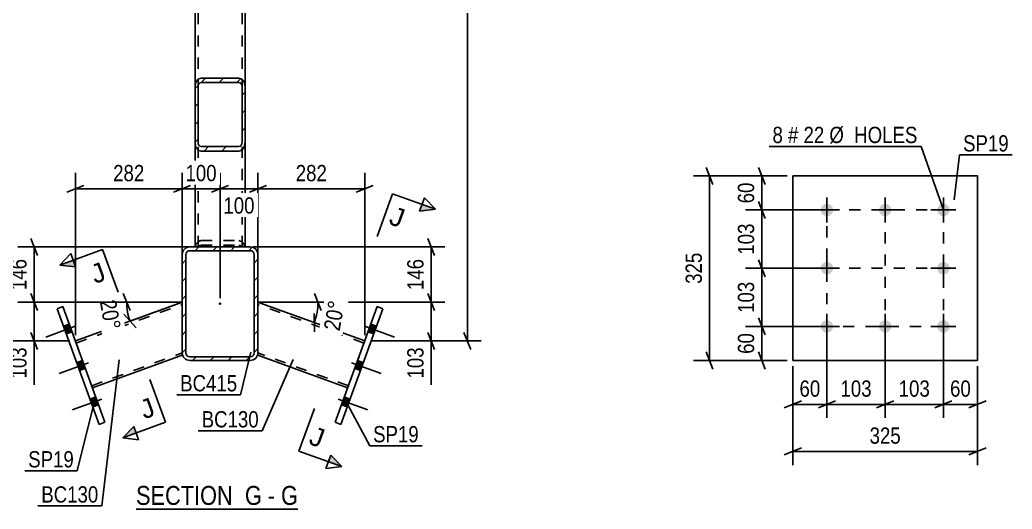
# Model space of a CAD drawing. Header units: millimetres. Extents: x 0 to 594, y 0 to 420.
# Drawn here: x 159.9 to 334.6, y 117.2 to 203.4 of the extents above; entities that cross this region are included whole.
import ezdxf

# ---------------------------------------------------------------- set-up
doc = ezdxf.new("R2010")
doc.units = ezdxf.units.MM
doc.linetypes.add('DXK_LINE_DOT2', pattern=[3.9198, 1.9599, -1.9599])
doc.linetypes.add('DXK_LINE_DOT3', pattern=[5.9187, 2.979, -0.9799, 0.9799, -0.9799])
doc.styles.add('Arial', font='ARIAL.TTF', dxfattribs={"height": 0.2})
doc.styles.add('Arial Narrow', font='ARIALN.TTF', dxfattribs={"height": 0.2})

# ---------------------------------------------------------------- blocks, each defined once
blk = doc.blocks.new('Unknown-761544929-18 - 5985')
at = {"color": 6, "linetype": 'Continuous'}
blk.add_line((180.39, 117.22), (208.89, 117.22), dxfattribs=at)
at = {"color": 0, "linetype": 'Continuous'}
for points in [[(198.5, 117.97), (198.5, 121.47), (180.39, 121.47), (180.39, 117.97)], [(202.53, 117.97), (202.53, 121.47), (199.55, 121.47), (199.55, 117.97)], [(204.86, 117.97), (204.86, 121.47), (203.58, 121.47), (203.58, 117.97)], [(208.89, 117.97), (208.89, 121.47), (205.91, 121.47), (205.91, 117.97)]]:
    blk.add_wipeout(points, dxfattribs=at)
at = {"color": 7, "linetype": 'Continuous', "style": 'Arial Narrow'}
for s, p in [('SECTION ', (180.39, 117.97)), ('G', (199.55, 117.97)), ('G', (205.91, 117.97)), ('-', (203.58, 117.97))]:
    blk.add_text(s, height=3.34, dxfattribs=at).set_placement(p)
blk = doc.blocks.new('Bolt-761544929-6003 - 5985')
at = {"linetype": 'Continuous'}
for points in [[(169.13, 148.43), (168.63, 149.81), (167.62, 149.44), (168.13, 148.07)], [(169.13, 148.43), (168.63, 149.81), (167.62, 149.44), (168.13, 148.07)], [(169.13, 148.43), (168.63, 149.81), (167.62, 149.44), (168.13, 148.07)], [(171.46, 142.01), (170.96, 143.39), (169.96, 143.02), (170.46, 141.64)], [(171.46, 142.01), (170.96, 143.39), (169.96, 143.02), (170.46, 141.64)], [(173.8, 135.59), (173.3, 136.97), (172.3, 136.6), (172.8, 135.22)], [(173.8, 135.59), (173.3, 136.97), (172.3, 136.6), (172.8, 135.22)], [(173.8, 135.59), (173.3, 136.97), (172.3, 136.6), (172.8, 135.22)]]:
    blk.add_hatch(color=1, dxfattribs=at).paths.add_polyline_path(points)
at = {"color": 1, "linetype": 'Continuous'}
for p, q in [((169.69, 149.42), (164.49, 147.52)), ((169.69, 149.42), (164.49, 147.52)), ((169.69, 149.42), (164.49, 147.52)), ((168.63, 149.81), (167.62, 149.44)), ((168.63, 149.81), (167.62, 149.44)), ((168.63, 149.81), (167.62, 149.44)), ((169.13, 148.43), (168.13, 148.07)), ((169.13, 148.43), (168.13, 148.07)), ((169.13, 148.43), (168.13, 148.07)), ((170.96, 143.39), (169.96, 143.02)), ((170.96, 143.39), (169.96, 143.02)), ((172.03, 142.99), (166.83, 141.1)), ((172.03, 142.99), (166.83, 141.1)), ((171.46, 142.01), (170.46, 141.64)), ((171.46, 142.01), (170.46, 141.64)), ((174.37, 136.57), (169.17, 134.68)), ((174.37, 136.57), (169.17, 134.68)), ((174.37, 136.57), (169.17, 134.68)), ((173.3, 136.97), (172.3, 136.6)), ((173.3, 136.97), (172.3, 136.6)), ((173.3, 136.97), (172.3, 136.6)), ((173.8, 135.59), (172.8, 135.22)), ((173.8, 135.59), (172.8, 135.22)), ((173.8, 135.59), (172.8, 135.22))]:
    blk.add_line(p, q, dxfattribs=at)
blk = doc.blocks.new('Part-761544929-6120 - 5985')
at = {"color": 2, "linetype": 'Continuous'}
for p, q in [((169.71, 146.83), (188.5, 153.67)), ((172.72, 138.56), (188.5, 144.31)), ((188.5, 144.31), (188.5, 144.72))]:
    blk.add_line(p, q, dxfattribs=at)
at = {"color": 7, "linetype": 'DXK_LINE_DOT2'}
for p, q in [((169.85, 146.46), (188.5, 153.25)), ((188.5, 144.72), (188.5, 153.67)), ((169.71, 146.83), (172.72, 138.56)), ((172.58, 138.94), (188.5, 144.73))]:
    blk.add_line(p, q, dxfattribs=at)
blk = doc.blocks.new('Bolt-761544929-6004 - 5985')
at = {"linetype": 'Continuous'}
for points in [[(221.71, 149.81), (221.21, 148.43), (222.21, 148.07), (222.72, 149.44)], [(221.71, 149.81), (221.21, 148.43), (222.21, 148.07), (222.72, 149.44)], [(221.71, 149.81), (221.21, 148.43), (222.21, 148.07), (222.72, 149.44)], [(219.38, 143.39), (218.87, 142.01), (219.88, 141.64), (220.38, 143.02)], [(219.38, 143.39), (218.87, 142.01), (219.88, 141.64), (220.38, 143.02)], [(217.04, 136.97), (216.54, 135.59), (217.54, 135.22), (218.04, 136.6)], [(217.04, 136.97), (216.54, 135.59), (217.54, 135.22), (218.04, 136.6)], [(217.04, 136.97), (216.54, 135.59), (217.54, 135.22), (218.04, 136.6)]]:
    blk.add_hatch(color=1, dxfattribs=at).paths.add_polyline_path(points)
at = {"color": 1, "linetype": 'Continuous'}
for p, q in [((220.65, 149.42), (225.85, 147.52)), ((220.65, 149.42), (225.85, 147.52)), ((220.65, 149.42), (225.85, 147.52)), ((221.71, 149.81), (222.72, 149.44)), ((221.71, 149.81), (222.72, 149.44)), ((221.71, 149.81), (222.72, 149.44)), ((221.21, 148.43), (222.21, 148.07)), ((221.21, 148.43), (222.21, 148.07)), ((221.21, 148.43), (222.21, 148.07)), ((219.38, 143.39), (220.38, 143.02)), ((219.38, 143.39), (220.38, 143.02)), ((218.31, 142.99), (223.51, 141.1)), ((218.31, 142.99), (223.51, 141.1)), ((218.87, 142.01), (219.88, 141.64)), ((218.87, 142.01), (219.88, 141.64)), ((215.97, 136.57), (221.17, 134.68)), ((215.97, 136.57), (221.17, 134.68)), ((215.97, 136.57), (221.17, 134.68)), ((217.04, 136.97), (218.04, 136.6)), ((217.04, 136.97), (218.04, 136.6)), ((217.04, 136.97), (218.04, 136.6)), ((216.54, 135.59), (217.54, 135.22)), ((216.54, 135.59), (217.54, 135.22)), ((216.54, 135.59), (217.54, 135.22))]:
    blk.add_line(p, q, dxfattribs=at)
blk = doc.blocks.new('Part-761544929-6086 - 5985')
at = {"color": 2, "linetype": 'Continuous'}
for p, q in [((166.51, 152.51), (167.51, 152.88)), ((166.51, 152.51), (173.92, 132.15)), ((174.92, 132.52), (167.51, 152.88)), ((173.92, 132.15), (174.92, 132.52))]:
    blk.add_line(p, q, dxfattribs=at)
blk = doc.blocks.new('Part-761544929-6087 - 5985')
at = {"color": 2, "linetype": 'Continuous'}
for p, q in [((222.83, 152.88), (215.42, 132.52)), ((223.83, 152.51), (216.42, 132.15)), ((222.83, 152.88), (223.83, 152.51)), ((216.42, 132.15), (215.42, 132.52))]:
    blk.add_line(p, q, dxfattribs=at)
blk = doc.blocks.new('Part-761544929-6079 - 5985')
at = {"linetype": 'Continuous'}
h = blk.add_hatch(dxfattribs=at)
h.set_pattern_fill('', scale=0.7, style=0, pattern_type=0)
h.set_pattern_definition([(45, (188.5033, 144.7245), (-1.57154, 1.57154), [])])
h.paths.add_polyline_path([(188.5, 162.06), (188.5, 144.72), (188.6, 144.21), (188.89, 143.78), (189.33, 143.49), (189.84, 143.39), (200.5, 143.39), (201.01, 143.49), (201.45, 143.78), (201.74, 144.21), (201.84, 144.72), (201.84, 162.06), (201.74, 162.57), (201.45, 163), (201.01, 163.29), (200.5, 163.39), (189.84, 163.39), (189.33, 163.29), (188.89, 163), (188.6, 162.57)])
h.paths.add_polyline_path([(189.37, 162.53), (189.58, 162.67), (189.84, 162.72), (200.5, 162.72), (200.76, 162.67), (200.97, 162.53), (201.12, 162.31), (201.17, 162.06), (201.17, 144.72), (201.12, 144.47), (200.97, 144.25), (200.76, 144.11), (200.5, 144.06), (189.84, 144.06), (189.58, 144.11), (189.37, 144.25), (189.22, 144.47), (189.17, 144.72), (189.17, 162.06), (189.22, 162.31)])
blk.add_hatch(color=246, dxfattribs=at).paths.add_polyline_path([(195.17, 153.29, -1), (195.17, 153.49, -1)])
at = {"color": 2, "linetype": 'Continuous'}
for p, q in [((188.6, 162.57), (188.5, 162.06)), ((189.84, 163.39), (189.33, 163.29)), ((189.58, 162.67), (189.84, 162.72)), ((189.84, 163.39), (200.5, 163.39)), ((189.84, 162.72), (200.5, 162.72)), ((201.01, 163.29), (200.5, 163.39)), ((200.5, 162.72), (200.76, 162.67)), ((201.84, 162.06), (201.74, 162.57)), ((188.5, 144.72), (188.5, 162.06)), ((189.17, 162.06), (189.22, 162.31)), ((189.17, 144.72), (189.17, 162.06)), ((201.12, 162.31), (201.17, 162.06)), ((201.17, 144.72), (201.17, 162.06)), ((201.84, 144.72), (201.84, 162.06)), ((188.5, 144.72), (188.6, 144.21)), ((189.22, 144.47), (189.17, 144.72)), ((189.33, 143.49), (189.84, 143.39)), ((189.84, 144.06), (189.58, 144.11)), ((189.84, 144.06), (200.5, 144.06)), ((189.84, 143.39), (200.5, 143.39)), ((200.76, 144.11), (200.5, 144.06)), ((200.5, 143.39), (201.01, 143.49)), ((201.17, 144.72), (201.12, 144.47)), ((201.74, 144.21), (201.84, 144.72))]:
    blk.add_line(p, q, dxfattribs=at)
at = {"color": 7, "linetype": 'DXK_LINE_DOT3'}
blk.add_line((195.17, 153.39), (195.17, 153.39), dxfattribs=at)
at = {"color": 246, "linetype": 'DXK_LINE_DOT2'}
blk.add_line((195.17, 153.39), (195.17, 153.39), dxfattribs=at)
at = {"color": 246, "linetype": 'Continuous'}
blk.add_circle((195.17, 153.39), 0.1, dxfattribs=at)
at = {"color": 2, "linetype": 'Continuous'}
for centre, radius, start, end in [((189.84, 162.06), 1.33, 112.5, 157.5), ((189.84, 162.06), 0.667, 112.5, 157.5), ((200.5, 162.06), 0.667, 22.5, 67.5), ((200.5, 162.06), 1.33, 22.5, 67.5), ((189.84, 144.72), 1.33, 202.5, 247.5), ((189.84, 144.72), 0.667, 202.5, 247.5), ((200.5, 144.72), 0.667, 292.5, 337.5), ((200.5, 144.72), 1.33, 292.5, 337.5)]:
    blk.add_arc(centre, radius, start, end, dxfattribs=at)
blk = doc.blocks.new('Part-761544929-6090 - 5985')
at = {"color": 2, "linetype": 'Continuous'}
for p, q in [((220.63, 146.83), (201.84, 153.67)), ((201.84, 144.37), (201.84, 144.72)), ((201.84, 144.37), (201.84, 144.31)), ((201.84, 144.31), (217.62, 138.56))]:
    blk.add_line(p, q, dxfattribs=at)
at = {"color": 7, "linetype": 'DXK_LINE_DOT2'}
for p, q in [((201.84, 153.61), (201.84, 153.67)), ((201.84, 144.72), (201.84, 153.67)), ((220.49, 146.46), (201.84, 153.25)), ((217.62, 138.56), (220.63, 146.83)), ((217.76, 138.94), (201.84, 144.73))]:
    blk.add_line(p, q, dxfattribs=at)
blk = doc.blocks.new('Part-761544929-6114 - 5985')
at = {"color": 7, "linetype": 'DXK_LINE_DOT2'}
for p, q in [((190.77, 163.39), (190.77, 183.39)), ((191.3, 163.39), (191.3, 183.39)), ((199.04, 163.39), (199.04, 183.39)), ((199.57, 163.39), (199.57, 183.39)), ((191.63, 164.43), (191.43, 164.37)), ((191.84, 164.49), (191.63, 164.43)), ((191.84, 164.49), (198.5, 164.49)), ((198.91, 164.37), (198.5, 164.49)), ((190.77, 163.39), (199.57, 163.39)), ((190.85, 163.53), (190.83, 163.39)), ((191.42, 163.39), (191.46, 163.49)), ((191.46, 163.49), (191.63, 163.65)), ((191.63, 163.65), (191.84, 163.71)), ((191.84, 163.71), (198.5, 163.71)), ((198.5, 163.71), (198.71, 163.65)), ((198.71, 163.65), (198.88, 163.49)), ((198.88, 163.49), (198.92, 163.39)), ((199.51, 163.39), (199.49, 163.53))]:
    blk.add_line(p, q, dxfattribs=at)
for centre, start, end in [((192.23, 163.21), 124.4664, 166.7051), ((198.11, 163.21), 13.2949, 55.5336)]:
    blk.add_arc(centre, 1.42, start, end, dxfattribs=at)
blk = doc.blocks.new('Part-761544929-6126 - 5985')
at = {"color": 7, "linetype": 'DXK_LINE_DOT2'}
for p, q in [((190.77, 356.06), (199.57, 356.06)), ((190.77, 327.9), (190.77, 356.06)), ((191.3, 163.39), (191.3, 356.06)), ((199.04, 163.39), (199.04, 356.06)), ((199.57, 327.9), (199.57, 356.06)), ((190.77, 163.39), (190.77, 191.55)), ((199.57, 163.39), (199.57, 191.55)), ((190.77, 163.39), (199.57, 163.39))]:
    blk.add_line(p, q, dxfattribs=at)
at = {"color": 2, "linetype": 'Continuous'}
for p, q in [((190.77, 191.55), (190.77, 327.9)), ((199.57, 191.55), (199.57, 327.9))]:
    blk.add_line(p, q, dxfattribs=at)
blk = doc.blocks.new('Part-761544929-6142 - 5985')
at = {"linetype": 'Continuous'}
h = blk.add_hatch(dxfattribs=at)
h.set_pattern_fill('', scale=0.7, style=0, pattern_type=0)
h.set_pattern_definition([(45, (190.77, 181.819), (-1.57154, 1.57154), [])])
h.paths.add_polyline_path([(190.77, 191.55), (190.77, 181.82), (190.85, 181.22), (191.08, 180.72), (191.43, 180.38), (191.84, 180.26), (198.5, 180.26), (198.91, 180.38), (199.26, 180.72), (199.49, 181.22), (199.57, 181.82), (199.57, 191.55), (199.49, 192.15), (199.26, 192.65), (198.91, 192.99), (198.5, 193.11), (191.84, 193.11), (191.43, 192.99), (191.08, 192.65), (190.85, 192.15)])
h.paths.add_polyline_path([(191.46, 192.1), (191.63, 192.27), (191.84, 192.33), (198.5, 192.33), (198.71, 192.27), (198.88, 192.1), (199, 191.85), (199.04, 191.55), (199.04, 181.82), (199, 181.52), (198.88, 181.27), (198.71, 181.1), (198.5, 181.04), (191.84, 181.04), (191.63, 181.1), (191.46, 181.27), (191.34, 181.52), (191.3, 181.82), (191.3, 191.55), (191.34, 191.85)])
at = {"color": 2, "linetype": 'Continuous'}
for p, q in [((190.85, 192.15), (190.77, 191.55)), ((191.84, 193.11), (191.43, 192.99)), ((191.63, 192.27), (191.84, 192.33)), ((191.84, 193.11), (198.5, 193.11)), ((191.84, 192.33), (198.5, 192.33)), ((198.91, 192.99), (198.5, 193.11)), ((198.5, 192.33), (198.71, 192.27)), ((199.57, 191.55), (199.49, 192.15)), ((190.77, 181.82), (190.77, 191.55)), ((191.3, 191.55), (191.34, 191.85)), ((191.3, 181.82), (191.3, 191.55)), ((199, 191.85), (199.04, 191.55)), ((199.04, 181.82), (199.04, 191.55)), ((199.57, 181.82), (199.57, 191.55)), ((190.77, 163.39), (190.77, 181.82)), ((190.77, 181.82), (190.85, 181.22)), ((191.34, 181.52), (191.3, 181.82)), ((199.04, 181.82), (199, 181.52)), ((199.49, 181.22), (199.57, 181.82)), ((199.57, 163.39), (199.57, 181.82)), ((191.43, 180.38), (191.84, 180.26)), ((191.84, 181.04), (191.63, 181.1)), ((191.84, 181.04), (198.5, 181.04)), ((191.84, 180.26), (198.5, 180.26)), ((198.71, 181.1), (198.5, 181.04)), ((198.5, 180.26), (198.91, 180.38))]:
    blk.add_line(p, q, dxfattribs=at)
at = {"color": 7, "linetype": 'DXK_LINE_DOT2'}
for p, q in [((190.77, 181.82), (190.77, 191.55)), ((191.3, 163.39), (191.3, 191.55)), ((199.04, 163.39), (199.04, 191.55)), ((199.57, 181.82), (199.57, 191.55)), ((191.43, 164.37), (191.84, 164.49)), ((191.84, 164.49), (198.5, 164.49)), ((198.5, 164.49), (198.91, 164.37)), ((190.77, 163.39), (199.57, 163.39)), ((190.83, 163.39), (190.85, 163.53)), ((191.46, 163.49), (191.42, 163.39)), ((191.63, 163.65), (191.46, 163.49)), ((191.84, 163.71), (191.63, 163.65)), ((191.84, 163.71), (198.5, 163.71)), ((198.71, 163.65), (198.5, 163.71)), ((198.88, 163.49), (198.71, 163.65)), ((198.92, 163.39), (198.88, 163.49)), ((199.49, 163.53), (199.51, 163.39))]:
    blk.add_line(p, q, dxfattribs=at)
at = {"color": 2, "linetype": 'Continuous'}
for centre, radius, start, end in [((192.23, 191.82), 1.42, 124.4664, 166.7051), ((192.03, 191.69), 0.709, 124.4664, 166.7051), ((198.31, 191.69), 0.709, 13.2949, 55.5336), ((198.11, 191.82), 1.42, 13.2949, 55.5336), ((192.23, 181.55), 1.42, 193.2949, 235.5336), ((192.03, 181.68), 0.709, 193.2949, 235.5336), ((198.31, 181.68), 0.709, 304.4664, 346.7051), ((198.11, 181.55), 1.42, 304.4664, 346.7051)]:
    blk.add_arc(centre, radius, start, end, dxfattribs=at)
at = {"color": 7, "linetype": 'DXK_LINE_DOT2'}
for centre, start, end in [((192.23, 163.21), 124.4664, 166.7051), ((198.11, 163.21), 13.2949, 55.5336)]:
    blk.add_arc(centre, 1.42, start, end, dxfattribs=at)
blk = doc.blocks.new('Part-761544929-9367 - 9366')
at = {"color": 2, "linetype": 'Continuous'}
for p, q in [((295.98, 175.89), (295.98, 143.39)), ((328.48, 175.89), (295.98, 175.89)), ((328.48, 143.39), (328.48, 175.89)), ((295.98, 143.39), (328.48, 143.39))]:
    blk.add_line(p, q, dxfattribs=at)
blk = doc.blocks.new('Bolt-761544929-9368 - 9366')
at = {"linetype": 'Continuous'}
for points in [[(301.98, 170.99, -1), (301.98, 168.79, -1)], [(312.23, 170.99, -1), (312.23, 168.79, -1)], [(322.48, 170.99, -1), (322.48, 168.79, -1)], [(301.98, 160.74, -1), (301.98, 158.54, -1)], [(322.48, 160.74, -1), (322.48, 158.54, -1)], [(301.98, 150.49, -1), (301.98, 148.29, -1)], [(312.23, 150.49, -1), (312.23, 148.29, -1)], [(322.48, 150.49, -1), (322.48, 148.29, -1)]]:
    blk.add_hatch(color=1, dxfattribs=at).paths.add_polyline_path(points)
at = {"color": 1, "linetype": 'Continuous'}
for p, q in [((301.98, 172.09), (301.98, 167.69)), ((312.23, 172.09), (312.23, 167.69)), ((322.48, 172.09), (322.48, 167.69)), ((299.78, 169.89), (304.18, 169.89)), ((310.03, 169.89), (314.43, 169.89)), ((320.28, 169.89), (324.68, 169.89)), ((301.98, 161.84), (301.98, 157.44)), ((322.48, 161.84), (322.48, 157.44)), ((299.78, 159.64), (304.18, 159.64)), ((320.28, 159.64), (324.68, 159.64)), ((301.98, 151.59), (301.98, 147.19)), ((312.23, 151.59), (312.23, 147.19)), ((322.48, 151.59), (322.48, 147.19)), ((299.78, 149.39), (304.18, 149.39)), ((310.03, 149.39), (314.43, 149.39)), ((320.28, 149.39), (324.68, 149.39))]:
    blk.add_line(p, q, dxfattribs=at)
blk = doc.blocks.new('Rectangle-761544929-16315 - 9366')
at = {"color": 1, "linetype": 'DXK_LINE_DOT2'}
blk.add_lwpolyline([(301.98, 169.89), (322.48, 169.89), (322.48, 149.39), (301.98, 149.39), (301.98, 169.89)], close=True, dxfattribs=at)
blk = doc.blocks.new('Line-761544929-16325 - 9366')
at = {"color": 1, "linetype": 'DXK_LINE_DOT2'}
blk.add_line((312.23, 169.89), (312.23, 149.39), dxfattribs=at)
blk = doc.blocks.new('Line-761544929-16332 - 9366')
at = {"color": 1, "linetype": 'DXK_LINE_DOT2'}
blk.add_line((301.98, 159.64), (322.48, 159.64), dxfattribs=at)
blk = doc.blocks.new('StraightDimension-761544929-15469 - 5985')
at = {"color": 7, "linetype": 'Continuous'}
blk.add_line((168.71, 146.83), (151.83, 146.83), dxfattribs=at)
blk = doc.blocks.new('StraightDimension-761544929-14216 - 5985')
at = {"color": 7, "linetype": 'Continuous'}
for p, q in [((231.73, 164.89), (232.93, 161.89)), ((200.93, 163.39), (234.73, 163.39)), ((232.33, 153.67), (232.33, 163.39)), ((232.93, 152.17), (231.73, 155.17)), ((202.84, 153.67), (234.73, 153.67))]:
    blk.add_line(p, q, dxfattribs=at)
at = {"color": 0}
blk.add_wipeout([(231.58, 161.87), (227.38, 161.87), (227.38, 155.19), (231.58, 155.19)], dxfattribs=at)
at = {"color": 3, "style": 'Arial Narrow'}
blk.add_text('146', height=2.863, rotation=90.0002, dxfattribs=at).set_placement((230.98, 155.79))
blk = doc.blocks.new('StraightDimension-761544929-14217 - 5985')
at = {"color": 7, "linetype": 'Continuous'}
for p, q in [((231.73, 155.17), (232.93, 152.17)), ((202.84, 153.67), (234.73, 153.67)), ((232.33, 146.83), (232.33, 153.67)), ((221.63, 146.83), (234.73, 146.83)), ((232.93, 145.33), (231.73, 148.33))]:
    blk.add_line(p, q, dxfattribs=at)
at = {"color": 0}
blk.add_wipeout([(231.58, 146.31), (227.38, 146.31), (227.38, 139.62), (231.58, 139.62)], dxfattribs=at)
at = {"color": 7, "linetype": 'Continuous'}
blk.add_line((232.33, 146.83), (232.33, 139.1), dxfattribs=at)
blk.add_line((232.33, 146.83), (232.33, 139.1), dxfattribs=at)
at = {"color": 3, "style": 'Arial Narrow'}
blk.add_text('103', height=2.863, rotation=90.0002, dxfattribs=at).set_placement((230.98, 140.22))
blk = doc.blocks.new('StraightDimension-761544929-18181 - 5985')
at = {"color": 7, "linetype": 'Continuous'}
for p, q in [((201.84, 154.84), (201.84, 176.45)), ((220.63, 147.83), (220.63, 176.45)), ((203.34, 174.2), (200.34, 173)), ((201.84, 173.6), (220.63, 173.6)), ((219.13, 173), (222.13, 174.2))]:
    blk.add_line(p, q, dxfattribs=at)
at = {"color": 0}
blk.add_wipeout([(214.58, 174.35), (214.58, 178.55), (207.89, 178.55), (207.89, 174.35)], dxfattribs=at)
at = {"color": 3, "style": 'Arial Narrow'}
blk.add_text('282', height=2.863, dxfattribs=at).set_placement((208.49, 174.95))
blk = doc.blocks.new('AngleDimension-761544929-14336 - 5985')
at = {"color": 7, "linetype": 'Continuous'}
for p, q in [((178.14, 155.17), (179.34, 152.17)), ((178.74, 153.67), (188.5, 153.67)), ((179.33, 150.33), (188.5, 153.67)), ((187.56, 153.33), (179.33, 150.33)), ((180.41, 149.13), (178.26, 151.54))]:
    blk.add_line(p, q, dxfattribs=at)
blk.add_arc((188.5, 153.67), 9.76, 180, 200, dxfattribs=at)
at = {"color": 0}
blk.add_wipeout([(174.43, 147.91), (178.57, 148.64), (177.44, 155), (173.31, 154.27)], dxfattribs=at)
at = {"color": 3, "style": 'Arial Narrow'}
blk.add_text('20°', height=2.863, rotation=-80.0021, dxfattribs=at).set_placement((174, 153.79))
blk = doc.blocks.new('StraightDimension-761544929-15546 - 5985')
at = {"color": 7, "linetype": 'Continuous'}
for p, q in [((238.7, 146.83), (238.7, 368.93)), ((221.63, 146.83), (241.1, 146.83)), ((238.1, 148.33), (239.3, 145.33))]:
    blk.add_line(p, q, dxfattribs=at)
blk = doc.blocks.new('StraightDimension-761544929-14192 - 5985')
at = {"color": 7, "linetype": 'Continuous'}
for p, q in [((161.86, 164.89), (163.06, 161.89)), ((189.76, 163.39), (159.61, 163.39)), ((162.46, 153.67), (162.46, 163.39)), ((163.06, 152.17), (161.86, 155.17)), ((187.5, 153.67), (159.61, 153.67))]:
    blk.add_line(p, q, dxfattribs=at)
at = {"color": 0}
blk.add_wipeout([(161.71, 161.87), (157.51, 161.87), (157.51, 155.19), (161.71, 155.19)], dxfattribs=at)
at = {"color": 3, "style": 'Arial Narrow'}
blk.add_text('146', height=2.863, rotation=90.0002, dxfattribs=at).set_placement((161.11, 155.79))
blk = doc.blocks.new('AngleDimension-761544929-14321 - 5985')
at = {"color": 7, "linetype": 'Continuous'}
for p, q in [((211.79, 155.17), (212.99, 152.17)), ((212.39, 153.67), (201.84, 153.67)), ((211.76, 150.06), (201.84, 153.67)), ((202.78, 153.33), (211.76, 150.06)), ((211.81, 148.45), (211.71, 151.68))]:
    blk.add_line(p, q, dxfattribs=at)
blk.add_arc((201.84, 153.67), 10.56, 340, 0, dxfattribs=at)
at = {"color": 0}
blk.add_wipeout([(217.82, 154.13), (213.68, 154.86), (212.56, 148.5), (216.7, 147.77)], dxfattribs=at)
at = {"color": 3, "style": 'Arial Narrow'}
blk.add_text('20°', height=2.863, rotation=80.0021, dxfattribs=at).set_placement((216.21, 148.47))
blk = doc.blocks.new('StraightDimension-761544929-14193 - 5985')
at = {"color": 7, "linetype": 'Continuous'}
for p, q in [((161.86, 155.17), (163.06, 152.17)), ((187.5, 153.67), (159.61, 153.67)), ((162.46, 146.83), (162.46, 153.67)), ((168.71, 146.83), (159.61, 146.83)), ((163.06, 145.33), (161.86, 148.33))]:
    blk.add_line(p, q, dxfattribs=at)
at = {"color": 0}
blk.add_wipeout([(161.71, 146.31), (157.51, 146.31), (157.51, 139.62), (161.71, 139.62)], dxfattribs=at)
at = {"color": 7, "linetype": 'Continuous'}
blk.add_line((162.46, 146.83), (162.46, 139.1), dxfattribs=at)
blk.add_line((162.46, 146.83), (162.46, 139.1), dxfattribs=at)
at = {"color": 3, "style": 'Arial Narrow'}
blk.add_text('103', height=2.863, rotation=90.0002, dxfattribs=at).set_placement((161.11, 140.22))
blk = doc.blocks.new('StraightDimension-761544929-18182 - 5985')
at = {"color": 7, "linetype": 'Continuous'}
for p, q in [((195.17, 154.39), (195.17, 176)), ((201.84, 154.84), (201.84, 176)), ((193.67, 173), (196.67, 174.2)), ((195.17, 173.6), (201.84, 173.6)), ((203.34, 174.2), (200.34, 173))]:
    blk.add_line(p, q, dxfattribs=at)
at = {"color": 0}
blk.add_wipeout([(201.85, 168.65), (201.85, 172.85), (195.16, 172.85), (195.16, 168.65)], dxfattribs=at)
at = {"color": 3, "style": 'Arial Narrow'}
blk.add_text('100', height=2.863, dxfattribs=at).set_placement((195.76, 169.25))
blk = doc.blocks.new('StraightDimension-761544929-18183 - 5985')
at = {"color": 7, "linetype": 'Continuous'}
for p, q in [((188.5, 154.84), (188.5, 176.45)), ((195.17, 154.39), (195.17, 176.45)), ((187, 173), (190, 174.2)), ((188.5, 173.6), (195.17, 173.6)), ((196.67, 174.2), (193.67, 173))]:
    blk.add_line(p, q, dxfattribs=at)
at = {"color": 0}
blk.add_wipeout([(195.18, 174.35), (195.18, 178.55), (188.49, 178.55), (188.49, 174.35)], dxfattribs=at)
at = {"color": 3, "style": 'Arial Narrow'}
blk.add_text('100', height=2.863, dxfattribs=at).set_placement((189.09, 174.95))
blk = doc.blocks.new('StraightDimension-761544929-18184 - 5985')
at = {"color": 7, "linetype": 'Continuous'}
for p, q in [((169.71, 147.83), (169.71, 176.45)), ((188.5, 154.84), (188.5, 176.45)), ((171.21, 174.2), (168.21, 173)), ((169.71, 173.6), (188.5, 173.6)), ((187, 173), (190, 174.2))]:
    blk.add_line(p, q, dxfattribs=at)
at = {"color": 0}
blk.add_wipeout([(182.45, 174.35), (182.45, 178.55), (175.76, 178.55), (175.76, 174.35)], dxfattribs=at)
at = {"color": 3, "style": 'Arial Narrow'}
blk.add_text('282', height=2.863, dxfattribs=at).set_placement((176.36, 174.95))
blk = doc.blocks.new('StraightDimension-761544929-9770 - 9366')
at = {"color": 7, "linetype": 'Continuous'}
for p, q in [((289.92, 177.39), (291.12, 174.39)), ((294.98, 175.89), (287.67, 175.89)), ((290.52, 169.89), (290.52, 175.89)), ((291.12, 168.39), (289.92, 171.39)), ((300.98, 169.89), (287.67, 169.89))]:
    blk.add_line(p, q, dxfattribs=at)
at = {"color": 0}
blk.add_wipeout([(289.77, 175.31), (285.57, 175.31), (285.57, 170.46), (289.77, 170.46)], dxfattribs=at)
at = {"color": 3, "style": 'Arial Narrow'}
blk.add_text('60', height=2.863, rotation=90.0002, dxfattribs=at).set_placement((289.17, 171.06))
blk = doc.blocks.new('StraightDimension-761544929-9773 - 9366')
at = {"color": 7, "linetype": 'Continuous'}
for p, q in [((289.92, 150.89), (291.12, 147.89)), ((300.98, 149.39), (287.67, 149.39)), ((290.52, 143.39), (290.52, 149.39)), ((294.98, 143.39), (287.67, 143.39)), ((291.12, 141.89), (289.92, 144.89))]:
    blk.add_line(p, q, dxfattribs=at)
at = {"color": 0}
blk.add_wipeout([(289.77, 148.81), (285.57, 148.81), (285.57, 143.96), (289.77, 143.96)], dxfattribs=at)
at = {"color": 3, "style": 'Arial Narrow'}
blk.add_text('60', height=2.863, rotation=90.0002, dxfattribs=at).set_placement((289.17, 144.56))
blk = doc.blocks.new('StraightDimension-761544929-9786 - 9366')
at = {"color": 7, "linetype": 'Continuous'}
for p, q in [((281.92, 174.39), (280.72, 177.39)), ((294.98, 175.89), (278.47, 175.89)), ((281.32, 143.39), (281.32, 175.89)), ((294.98, 143.39), (278.47, 143.39)), ((280.72, 144.89), (281.92, 141.89))]:
    blk.add_line(p, q, dxfattribs=at)
at = {"color": 0}
blk.add_wipeout([(280.57, 162.98), (276.37, 162.98), (276.37, 156.29), (280.57, 156.29)], dxfattribs=at)
at = {"color": 3, "style": 'Arial Narrow'}
blk.add_text('325', height=2.863, rotation=90.0002, dxfattribs=at).set_placement((279.97, 156.89))
blk = doc.blocks.new('StraightDimension-761544929-9790 - 9366')
at = {"color": 7, "linetype": 'Continuous'}
for p, q in [((322.48, 148.39), (322.48, 133.27)), ((328.48, 142.39), (328.48, 133.27)), ((320.98, 135.07), (323.98, 136.27)), ((329.98, 136.27), (326.98, 135.07)), ((322.48, 135.67), (328.48, 135.67))]:
    blk.add_line(p, q, dxfattribs=at)
at = {"color": 0}
blk.add_wipeout([(327.91, 136.42), (327.91, 140.62), (323.05, 140.62), (323.05, 136.42)], dxfattribs=at)
at = {"color": 3, "style": 'Arial Narrow'}
blk.add_text('60', height=2.863, dxfattribs=at).set_placement((323.65, 137.02))
blk = doc.blocks.new('StraightDimension-761544929-9793 - 9366')
at = {"color": 7, "linetype": 'Continuous'}
for p, q in [((301.98, 148.39), (301.98, 133.27)), ((295.98, 142.39), (295.98, 133.27)), ((294.48, 135.07), (297.48, 136.27)), ((303.48, 136.27), (300.48, 135.07)), ((295.98, 135.67), (301.98, 135.67))]:
    blk.add_line(p, q, dxfattribs=at)
at = {"color": 0}
blk.add_wipeout([(301.41, 136.42), (301.41, 140.62), (296.55, 140.62), (296.55, 136.42)], dxfattribs=at)
at = {"color": 3, "style": 'Arial Narrow'}
blk.add_text('60', height=2.863, dxfattribs=at).set_placement((297.15, 137.02))
blk = doc.blocks.new('StraightDimension-761544929-9806 - 9366')
at = {"color": 7, "linetype": 'Continuous'}
for p, q in [((295.98, 142.39), (295.98, 124.99)), ((328.48, 142.39), (328.48, 124.99)), ((297.48, 127.99), (294.48, 126.79)), ((326.98, 126.79), (329.98, 127.99)), ((295.98, 127.39), (328.48, 127.39))]:
    blk.add_line(p, q, dxfattribs=at)
at = {"color": 0}
blk.add_wipeout([(315.57, 128.14), (315.57, 132.34), (308.89, 132.34), (308.89, 128.14)], dxfattribs=at)
at = {"color": 3, "style": 'Arial Narrow'}
blk.add_text('325', height=2.863, dxfattribs=at).set_placement((309.49, 128.74))
blk = doc.blocks.new('StraightDimension-761544929-21765 - 9366')
at = {"color": 7, "linetype": 'Continuous'}
for p, q in [((289.92, 161.14), (291.12, 158.14)), ((300.98, 159.64), (287.67, 159.64)), ((290.52, 149.39), (290.52, 159.64)), ((291.12, 147.89), (289.92, 150.89)), ((300.98, 149.39), (287.67, 149.39))]:
    blk.add_line(p, q, dxfattribs=at)
at = {"color": 0}
blk.add_wipeout([(289.77, 157.85), (285.57, 157.85), (285.57, 151.17), (289.77, 151.17)], dxfattribs=at)
at = {"color": 3, "style": 'Arial Narrow'}
blk.add_text('103', height=2.863, rotation=90.0002, dxfattribs=at).set_placement((289.17, 151.77))
blk = doc.blocks.new('StraightDimension-761544929-21767 - 9366')
at = {"color": 7, "linetype": 'Continuous'}
for p, q in [((289.92, 171.39), (291.12, 168.39)), ((300.98, 169.89), (287.67, 169.89)), ((290.52, 159.64), (290.52, 169.89)), ((291.12, 158.14), (289.92, 161.14)), ((300.98, 159.64), (287.67, 159.64))]:
    blk.add_line(p, q, dxfattribs=at)
at = {"color": 0}
blk.add_wipeout([(289.77, 168.1), (285.57, 168.1), (285.57, 161.42), (289.77, 161.42)], dxfattribs=at)
at = {"color": 3, "style": 'Arial Narrow'}
blk.add_text('103', height=2.863, rotation=90.0002, dxfattribs=at).set_placement((289.17, 162.02))
blk = doc.blocks.new('StraightDimension-761544929-21769 - 9366')
at = {"color": 7, "linetype": 'Continuous'}
for p, q in [((301.98, 148.39), (301.98, 133.27)), ((312.23, 148.39), (312.23, 133.27)), ((300.48, 135.07), (303.48, 136.27)), ((313.73, 136.27), (310.73, 135.07)), ((301.98, 135.67), (312.23, 135.67))]:
    blk.add_line(p, q, dxfattribs=at)
at = {"color": 0}
blk.add_wipeout([(310.45, 136.42), (310.45, 140.62), (303.76, 140.62), (303.76, 136.42)], dxfattribs=at)
at = {"color": 3, "style": 'Arial Narrow'}
blk.add_text('103', height=2.863, dxfattribs=at).set_placement((304.36, 137.02))
blk = doc.blocks.new('StraightDimension-761544929-21771 - 9366')
at = {"color": 7, "linetype": 'Continuous'}
for p, q in [((312.23, 148.39), (312.23, 133.27)), ((322.48, 148.39), (322.48, 133.27)), ((310.73, 135.07), (313.73, 136.27)), ((323.98, 136.27), (320.98, 135.07)), ((312.23, 135.67), (322.48, 135.67))]:
    blk.add_line(p, q, dxfattribs=at)
at = {"color": 0}
blk.add_wipeout([(320.7, 136.42), (320.7, 140.62), (314.01, 140.62), (314.01, 136.42)], dxfattribs=at)
at = {"color": 3, "style": 'Arial Narrow'}
blk.add_text('103', height=2.863, dxfattribs=at).set_placement((314.61, 137.02))
blk = doc.blocks.new('Mark-761544929-15081 - 5985')
at = {"color": 0}
blk.add_wipeout([(173.76, 118.38), (173.76, 121.38), (163.71, 121.38), (163.71, 118.38)], dxfattribs=at)
blk.add_wipeout([(173.76, 118.38), (173.76, 121.38), (163.71, 121.38), (163.71, 118.38)], dxfattribs=at)
at = {"color": 30, "linetype": 'Continuous'}
for p in [(177.4, 143.53), (163.11, 117.78)]:
    blk.add_line(p, (174.36, 117.78), dxfattribs=at)
at = {"color": 3, "style": 'Arial Narrow'}
blk.add_text('BC130', height=2.863, dxfattribs=at).set_placement((163.71, 118.38))
blk = doc.blocks.new('Mark-761544929-15072 - 5985')
at = {"color": 0}
blk.add_wipeout([(169.45, 124.57), (169.45, 127.57), (161.41, 127.57), (161.41, 124.57)], dxfattribs=at)
blk.add_wipeout([(169.45, 124.57), (169.45, 127.57), (161.41, 127.57), (161.41, 124.57)], dxfattribs=at)
at = {"color": 30, "linetype": 'Continuous'}
for p in [(173.16, 136.46), (160.81, 123.97)]:
    blk.add_line(p, (170.05, 123.97), dxfattribs=at)
at = {"color": 3, "style": 'Arial Narrow'}
blk.add_text('SP19', height=2.863, dxfattribs=at).set_placement((161.41, 124.57))
blk = doc.blocks.new('SectionMark-761544929-14878 - 5985')
at = {"linetype": 'Continuous'}
for points in [[(169.33, 161.04), (169.75, 159.87), (166.98, 160.19)], [(179.97, 131.8), (180.4, 130.63), (178.05, 129.77)]]:
    blk.add_hatch(color=6, dxfattribs=at).paths.add_polyline_path(points)
at = {"color": 6, "linetype": 'Continuous'}
for p, q in [((166.98, 160.19), (168.9, 162.22)), ((169.75, 159.87), (168.9, 162.22)), ((166.98, 160.19), (169.75, 159.87)), ((178.05, 129.77), (179.97, 131.8)), ((179.97, 131.8), (180.82, 129.45)), ((180.82, 129.45), (178.05, 129.77))]:
    blk.add_line(p, q, dxfattribs=at)
at = {"color": 0, "linetype": 'Continuous'}
for points in [[(175.35, 157.65), (174.15, 160.94), (171.96, 160.14), (173.16, 156.85)], [(184.03, 133.81), (182.83, 137.1), (180.63, 136.3), (181.83, 133.01)]]:
    blk.add_wipeout(points, dxfattribs=at)
at = {"color": 6, "linetype": 'Continuous'}
for p, q in [((174.49, 162.92), (166.98, 160.19)), ((174.49, 162.92), (177.23, 155.41)), ((185.56, 132.51), (182.83, 140.03)), ((185.56, 132.51), (178.05, 129.77))]:
    blk.add_line(p, q, dxfattribs=at)
at = {"color": 3, "linetype": 'Continuous', "style": 'Arial'}
for p in [(173.16, 156.85), (181.83, 133.01)]:
    blk.add_text('J', height=3.34, rotation=20.002, dxfattribs=at).set_placement(p)
blk = doc.blocks.new('SectionMark-761544929-15068 - 5985')
at = {"linetype": 'Continuous'}
for points in [[(230.29, 169.7), (230.72, 170.87), (233.07, 170.02)], [(214.23, 125.57), (214.66, 126.74), (216.58, 124.71)]]:
    blk.add_hatch(color=6, dxfattribs=at).paths.add_polyline_path(points)
at = {"color": 6, "linetype": 'Continuous'}
for p, q in [((230.29, 169.7), (231.15, 172.05)), ((231.15, 172.05), (233.07, 170.02)), ((233.07, 170.02), (230.29, 169.7)), ((214.66, 126.74), (213.8, 124.39)), ((216.58, 124.71), (214.66, 126.74)), ((216.58, 124.71), (213.8, 124.39))]:
    blk.add_line(p, q, dxfattribs=at)
at = {"color": 0, "linetype": 'Continuous'}
for points in [[(226.89, 166.68), (228.09, 169.97), (225.89, 170.77), (224.7, 167.48)], [(212.79, 127.95), (213.99, 131.24), (211.8, 132.04), (210.6, 128.75)]]:
    blk.add_wipeout(points, dxfattribs=at)
at = {"color": 6, "linetype": 'Continuous'}
for p, q in [((225.55, 172.75), (222.82, 165.23)), ((225.55, 172.75), (233.07, 170.02)), ((209.06, 127.45), (211.8, 134.96)), ((209.06, 127.45), (216.58, 124.71))]:
    blk.add_line(p, q, dxfattribs=at)
at = {"color": 3, "linetype": 'Continuous', "style": 'Arial'}
for p in [(224.7, 167.48), (210.6, 128.75)]:
    blk.add_text('J', height=3.34, rotation=-20.002, dxfattribs=at).set_placement(p)
blk = doc.blocks.new('Mark-761544929-15069 - 5985')
at = {"color": 0}
blk.add_wipeout([(198.2, 137.96), (198.2, 140.96), (188.15, 140.96), (188.15, 137.96)], dxfattribs=at)
blk.add_wipeout([(198.2, 137.96), (198.2, 140.96), (188.15, 140.96), (188.15, 137.96)], dxfattribs=at)
at = {"color": 30, "linetype": 'Continuous'}
for p in [(200.57, 144.83), (187.55, 137.36)]:
    blk.add_line(p, (198.8, 137.36), dxfattribs=at)
at = {"color": 3, "style": 'Arial Narrow'}
blk.add_text('BC415', height=2.863, dxfattribs=at).set_placement((188.15, 137.96))
blk = doc.blocks.new('Mark-761544929-15075 - 5985')
at = {"color": 0}
blk.add_wipeout([(230.15, 128.99), (230.15, 131.99), (222.11, 131.99), (222.11, 128.99)], dxfattribs=at)
blk.add_wipeout([(230.15, 128.99), (230.15, 131.99), (222.11, 131.99), (222.11, 128.99)], dxfattribs=at)
at = {"color": 30, "linetype": 'Continuous'}
for p, q in [((217.18, 136.46), (221.51, 128.39)), ((221.51, 128.39), (230.75, 128.39))]:
    blk.add_line(p, q, dxfattribs=at)
at = {"color": 3, "style": 'Arial Narrow'}
blk.add_text('SP19', height=2.863, dxfattribs=at).set_placement((222.11, 128.99))
blk = doc.blocks.new('Mark-761544929-15078 - 5985')
at = {"color": 0}
blk.add_wipeout([(201.98, 131.61), (201.98, 134.61), (191.94, 134.61), (191.94, 131.61)], dxfattribs=at)
blk.add_wipeout([(201.98, 131.61), (201.98, 134.61), (191.94, 134.61), (191.94, 131.61)], dxfattribs=at)
at = {"color": 30, "linetype": 'Continuous'}
for p in [(208.06, 143.57), (191.34, 131.01)]:
    blk.add_line(p, (202.58, 131.01), dxfattribs=at)
at = {"color": 3, "style": 'Arial Narrow'}
blk.add_text('BC130', height=2.863, dxfattribs=at).set_placement((191.94, 131.61))
blk = doc.blocks.new('Mark-761544929-10120 - 9366')
at = {"color": 0}
blk.add_wipeout([(333.98, 180.19), (333.98, 183.19), (325.94, 183.19), (325.94, 180.19)], dxfattribs=at)
blk.add_wipeout([(333.98, 180.19), (333.98, 183.19), (325.94, 183.19), (325.94, 180.19)], dxfattribs=at)
at = {"color": 30, "linetype": 'Continuous'}
for p, q in [((324.36, 171.68), (325.34, 179.59)), ((325.34, 179.59), (334.58, 179.59))]:
    blk.add_line(p, q, dxfattribs=at)
at = {"color": 3, "style": 'Arial Narrow'}
blk.add_text('SP19', height=2.863, dxfattribs=at).set_placement((325.94, 180.19))
blk = doc.blocks.new('Mark-761544929-10123 - 9366')
at = {"color": 0}
for points in [[(294.23, 181.67), (294.23, 184.67), (292.4, 184.67), (292.4, 181.67)], [(296.96, 181.67), (296.96, 184.67), (295.13, 184.67), (295.13, 181.67)], [(301.51, 181.67), (301.51, 184.67), (297.86, 184.67), (297.86, 181.67)], [(317.94, 181.67), (317.94, 184.67), (302.41, 184.67), (302.41, 181.67)]]:
    blk.add_wipeout(points, dxfattribs=at)
for points in [[(294.23, 181.67), (294.23, 184.67), (292.4, 184.67), (292.4, 181.67)], [(296.96, 181.67), (296.96, 184.67), (295.13, 184.67), (295.13, 181.67)], [(301.51, 181.67), (301.51, 184.67), (297.86, 184.67), (297.86, 181.67)], [(317.94, 181.67), (317.94, 184.67), (302.41, 184.67), (302.41, 181.67)]]:
    blk.add_wipeout(points, dxfattribs=at)
at = {"color": 7, "linetype": 'Continuous'}
for p in [(291.8, 181.07), (322.48, 169.89)]:
    blk.add_line(p, (318.54, 181.07), dxfattribs=at)
at = {"color": 3, "style": 'Arial Narrow'}
for s, height, p in [('8', 2.86, (292.4, 181.67)), ('#', 2.86, (295.13, 181.67)), ('22', 2.863, (297.86, 181.67)), ('Ø  HOLES', 2.863, (302.41, 181.67))]:
    blk.add_text(s, height=height, dxfattribs=at).set_placement(p)

msp = doc.modelspace()

# ---------------------------------------------------------------- block references
for name in ['Part-761544929-6126 - 5985', 'Part-761544929-6142 - 5985', 'Part-761544929-6114 - 5985', 'Part-761544929-9367 - 9366', 'Bolt-761544929-9368 - 9366', 'Rectangle-761544929-16315 - 9366', 'Line-761544929-16325 - 9366', 'Part-761544929-6079 - 5985', 'Line-761544929-16332 - 9366', 'Part-761544929-6086 - 5985', 'Part-761544929-6120 - 5985', 'Part-761544929-6090 - 5985', 'Part-761544929-6087 - 5985', 'Bolt-761544929-6003 - 5985', 'Bolt-761544929-6004 - 5985', 'Unknown-761544929-18 - 5985']:
    msp.add_blockref(name, (0, 0))

# ---------------------------------------------------------------- next in the draw order: block references
for name in ['StraightDimension-761544929-15469 - 5985', 'Mark-761544929-10120 - 9366', 'StraightDimension-761544929-9770 - 9366', 'StraightDimension-761544929-14216 - 5985', 'AngleDimension-761544929-14336 - 5985', 'StraightDimension-761544929-9773 - 9366', 'StraightDimension-761544929-9790 - 9366']:
    msp.add_blockref(name, (0, 0))

# ---------------------------------------------------------------- next in the draw order: block references
for name in ['StraightDimension-761544929-9786 - 9366', 'StraightDimension-761544929-14192 - 5985', 'StraightDimension-761544929-14217 - 5985']:
    msp.add_blockref(name, (0, 0))

# ---------------------------------------------------------------- next in the draw order: block references
for name in ['StraightDimension-761544929-18181 - 5985', 'StraightDimension-761544929-14193 - 5985', 'StraightDimension-761544929-9793 - 9366']:
    msp.add_blockref(name, (0, 0))

# ---------------------------------------------------------------- next in the draw order: block references
for name in ['StraightDimension-761544929-15546 - 5985', 'StraightDimension-761544929-21765 - 9366', 'AngleDimension-761544929-14321 - 5985', 'Mark-761544929-15081 - 5985', 'Mark-761544929-15069 - 5985', 'StraightDimension-761544929-9806 - 9366']:
    msp.add_blockref(name, (0, 0))

# ---------------------------------------------------------------- next in the draw order: block references
for name in ['StraightDimension-761544929-18182 - 5985', 'SectionMark-761544929-15068 - 5985', 'StraightDimension-761544929-21767 - 9366', 'StraightDimension-761544929-21769 - 9366', 'Mark-761544929-15078 - 5985', 'Mark-761544929-15072 - 5985']:
    msp.add_blockref(name, (0, 0))

# ---------------------------------------------------------------- next in the draw order: block references
for name in ['Mark-761544929-10123 - 9366', 'StraightDimension-761544929-18183 - 5985', 'StraightDimension-761544929-21771 - 9366', 'Mark-761544929-15075 - 5985']:
    msp.add_blockref(name, (0, 0))

# ---------------------------------------------------------------- next in the draw order: block references
msp.add_blockref('StraightDimension-761544929-18184 - 5985', (0, 0))

# ---------------------------------------------------------------- next in the draw order: block references
msp.add_blockref('SectionMark-761544929-14878 - 5985', (0, 0))

doc.saveas('drawing.dxf')
